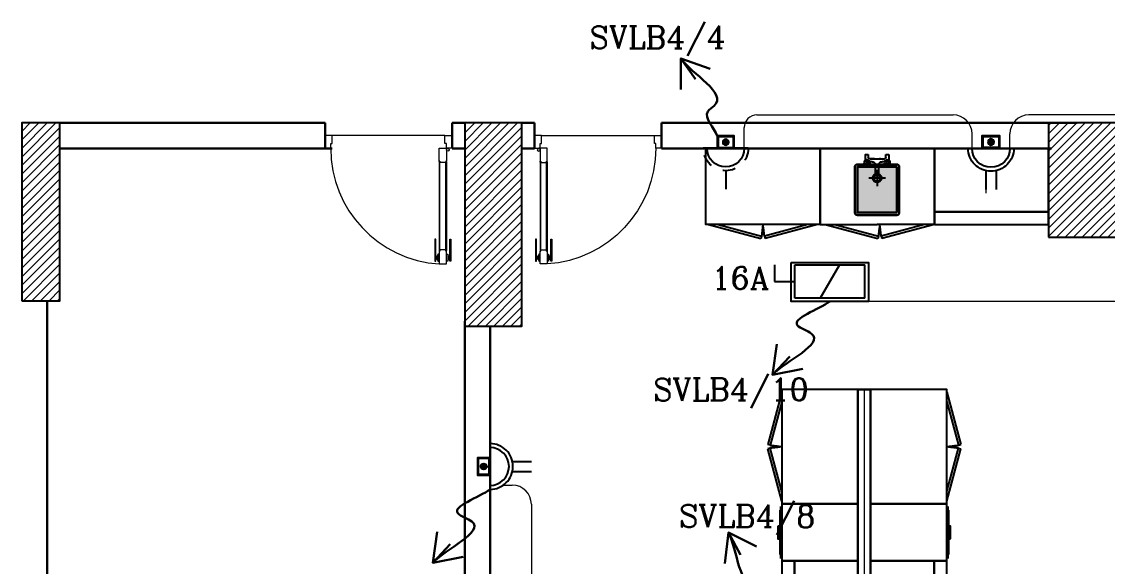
# Model space of a CAD drawing. Extents: x 1315 to 1416, y 473 to 837.
# Drawn here: x 1365.15 to 1373.7, y 584.71 to 589 of the extents above; entities that cross this region are included whole.
import ezdxf

# ---------------------------------------------------------------- set-up
doc = ezdxf.new("R2010")
doc.units = 0
doc.header["$MEASUREMENT"] = 0
doc.linetypes.add('ACAD_ISO02W100', pattern=[15, 12, -3])
doc.linetypes.add('DASHED', pattern=[19.05, 12.7, -6.35])
doc.layers.get('0').update_dxf_attribs({"color": 252, "linetype": 'CONTINUOUS', "lineweight": 30})
for name, color, linetype in [('-FUR', 252, 'CONTINUOUS'), ('E-SOCKETS', 6, 'CONTINUOUS'), ('SAN', 252, 'CONTINUOUS'), ('WIRING', 4, 'CONTINUOUS')]:
    doc.layers.add(name, color=color, linetype=linetype)
for name, color, linetype, lineweight in [('Column', 252, 'CONTINUOUS', 25), ('DOOR', 252, 'CONTINUOUS', 9), ('elev', 252, 'CONTINUOUS', 9), ('hatch', 252, 'CONTINUOUS', 9), ('Wall', 252, 'CONTINUOUS', 30), ('WIRRING', 3, 'CONTINUOUS', 5)]:
    doc.layers.add(name, color=color, linetype=linetype, lineweight=lineweight)
doc.styles.add('ARIAL', font='arial.ttf')
doc.styles.add('E80', font='romanc.shx')
doc.dimstyles.new('DIM-100-IN', dxfattribs={"dimtxt": 0.22, "dimasz": 0.1, "dimexe": 0.15, "dimexo": 0.15, "dimgap": 0, "dimtad": 0, "dimrnd": 0.05, "dimzin": 1, "dimdsep": 46, "dimtxsty": 'ARIAL', "dimblk": 'DOT', "dimcen": 0.2, "dimclrd": 256, "dimclre": 256, "dimclrt": 23, "dimadec": 0, "dimazin": 0, "dimtfac": 1, "dimtmove": 2, "dimatfit": 2, "dimldrblk": 'OPEN90', "dimfxl": 0.15, "dimfxlon": 1, "dimtolj": 1, "dimtzin": 0, "dimlwe": -1, "dimarcsym": 0})
pattern_1 = [(45, (1560.84348, 264.27996), (-0.0336759605, 0.0336759605), [])]

# ---------------------------------------------------------------- blocks, each defined once
blk = doc.blocks.new('d3')
at = {"layer": 'DOOR'}
for p, q in [((45.6622, -61.5054), (45.6622, -60.8055)), ((45.6672, -60.8055), (45.6672, -61.5054)), ((45.7138, -60.8055), (45.7138, -61.5054)), ((45.7188, -61.5054), (45.7188, -60.8055)), ((45.6738, -61.711), (46.5627, -61.711))]:
    blk.add_line(p, q, dxfattribs=at)
for points in [[(45.6343, -60.8945), (45.6263, -60.8945), (45.6263, -60.7222), (45.6343, -60.7222)], [(45.6672, -60.8), (45.6672, -60.8111), (45.7138, -60.8111), (45.7138, -60.8), (45.7183, -60.8), (45.7183, -60.7), (45.7183, -60.7), (45.6627, -60.7), (45.6627, -60.8)], [(45.7466, -60.8945), (45.7547, -60.8945), (45.7547, -60.7222), (45.7466, -60.7222)], [(45.6461, -60.74), (45.6396, -60.74), (45.6396, -60.7602), (45.6461, -60.7602)], [(45.7349, -60.74), (45.7414, -60.74), (45.7414, -60.7602), (45.7349, -60.7602)], [(45.6672, -61.511), (45.6672, -61.4999), (45.7138, -61.4999), (45.7138, -61.511), (45.7183, -61.511), (45.7183, -61.611), (45.7183, -61.611), (45.6627, -61.611), (45.6627, -61.511)], [(45.6183, -61.711), (45.6183, -61.611), (45.6627, -61.611), (45.6627, -61.6489), (45.6738, -61.6489), (45.6738, -61.711)], [(46.6183, -61.711), (46.6183, -61.611), (46.5737, -61.611), (46.5737, -61.6489), (46.5626, -61.6489), (46.5627, -61.711)]]:
    blk.add_lwpolyline(points, close=True, dxfattribs=at)
for points in [[(45.6627, -60.7778), (45.6516, -60.7778), (45.6516, -60.7222), (45.6627, -60.7222)], [(45.7183, -60.7778), (45.7294, -60.7778), (45.7294, -60.7222), (45.7183, -60.7222)], [(45.6516, -60.7674), (45.6461, -60.7674), (45.6461, -60.7329), (45.6516, -60.7329)], [(45.7294, -60.7674), (45.7349, -60.7674), (45.7349, -60.7329), (45.7294, -60.7329)]]:
    blk.add_lwpolyline(points, dxfattribs=at)
for points in [[(45.6343, -60.7403, -1), (45.6396, -60.7403), (45.6396, -60.7403), (45.6396, -60.7599), (45.6396, -60.7599, -1), (45.6343, -60.7599), (45.6343, -60.7599)], [(45.6672, -60.8105), (45.6672, -60.8105, -1), (45.6672, -60.8006)], [(45.7138, -60.8105), (45.7138, -60.8105, 1), (45.7138, -60.8006)], [(45.7466, -60.7403, 1), (45.7414, -60.7403), (45.7414, -60.7403), (45.7414, -60.7599), (45.7414, -60.7599, 1), (45.7466, -60.7599), (45.7466, -60.7599)], [(45.6672, -61.5005), (45.6672, -61.5005, 1), (45.6672, -61.5104)], [(45.7138, -61.5005), (45.7138, -61.5005, -1), (45.7138, -61.5104)]]:
    blk.add_lwpolyline(points, format="xyb", close=True, dxfattribs=at)
blk.add_circle((45.6516, -61.5999), 0.0111, dxfattribs=at)
blk.add_arc((45.6609, -61.611), 0.9128, 360, 86.39768, dxfattribs=at)
blk = doc.blocks.new('YY5Y5')
at = {"layer": 'SAN', "color": 1}
for p, q in [((434.16, 537.56), (433.7, 538.02)), ((433.83, 542.04), (433.83, 538.56)), ((435.73, 542.41), (434.2, 542.41)), ((435.58, 537.56), (436.04, 538.02)), ((435.73, 540.55), (435.73, 542.41)), ((436.72, 537.65), (438.25, 537.65)), ((446.18, 539.55), (436.73, 539.55)), ((443.04, 539.55), (446.16, 539.55)), ((444.65, 537.65), (446.18, 537.65)), ((447.32, 537.56), (446.86, 538.02)), ((447.16, 542.41), (447.16, 540.55)), ((448.69, 542.41), (447.16, 542.41)), ((448.74, 537.56), (449.2, 538.02)), ((449.07, 538.56), (449.07, 542.04)), ((434.16, 536.15), (433.7, 535.69)), ((435.58, 536.15), (436.04, 535.69)), ((440.5, 535.4), (440.5, 528.74)), ((442.4, 528.74), (442.4, 535.4)), ((447.32, 536.15), (446.86, 535.69)), ((448.74, 536.15), (449.2, 535.69)), ((440.87, 528.36), (442.03, 528.36))]:
    blk.add_line(p, q, dxfattribs=at)
at = {"layer": 'SAN', "color": 1, "linetype": 'Continuous'}
blk.add_line((439.23, 539.55), (439.86, 539.55), dxfattribs=at)
at = {"layer": 'SAN', "color": 2, "linetype": 'DASHED'}
for points in [[(441.45, 532.42), (441.45, 521.63)], [(436.06, 527.03), (446.84, 527.03)]]:
    blk.add_lwpolyline(points, dxfattribs=at)
at = {"layer": 'SAN', "color": 1}
for centre, radius in [((434.87, 536.85), 2), ((434.87, 536.85), 1), ((434.87, 536.85), 0.8), ((448.03, 536.85), 2), ((448.03, 536.85), 1), ((448.03, 536.85), 0.8)]:
    blk.add_circle(centre, radius, dxfattribs=at)
for centre, radius, start, end in [((434.2, 542.04), 0.375, 90, 180), ((436.73, 540.55), 1, 180, 270), ((438.25, 535.4), 2.25, 0, 90), ((444.65, 535.4), 2.25, 90, 180), ((446.16, 540.55), 1, 270, 0), ((448.69, 542.04), 0.375, 0, 90), ((441.45, 527.03), 2.86, 109.43194, 70.56806), ((441.45, 527.03), 2.08, 117.27647, 62.72353), ((440.87, 528.74), 0.375, 180, 270), ((442.03, 528.74), 0.375, 270, 360)]:
    blk.add_arc(centre, radius, start, end, dxfattribs=at)
blk = doc.blocks.new('fd')
at = {"layer": '-FUR'}
h = blk.add_hatch(color=254, dxfattribs=at)
h.paths.add_polyline_path([(1322.6636, 576.6994), (1322.3536, 576.6994), (1322.3536, 577.0594), (1322.6636, 577.0594)], flags=16)
edge = h.paths.add_edge_path()
edge.add_line((1322.6636, 576.6794), (1322.3536, 576.6794))
edge.add_arc((1322.3536, 576.6994), 0.02, 180, 270, ccw=False)
edge.add_line((1322.3336, 576.6994), (1322.3336, 577.0594))
edge.add_arc((1322.3536, 577.0594), 0.02, 90, 180, ccw=False)
edge.add_line((1322.3536, 577.0794), (1322.6636, 577.0794))
edge.add_arc((1322.6636, 577.0594), 0.02, 0, 90, ccw=False)
edge.add_line((1322.6836, 577.0594), (1322.6836, 576.6994))
edge.add_arc((1322.6636, 576.6994), 0.02, -90, 0, ccw=False)
blk.add_hatch(color=253, dxfattribs=at).paths.add_polyline_path([(1322.6636, 577.0594), (1322.6636, 576.6994), (1322.3536, 576.6994), (1322.3536, 577.0594)])
h = blk.add_hatch(color=251, dxfattribs=at)
h.paths.add_polyline_path([(1322.6337, 577.0294), (1322.6636, 577.0594), (1322.6636, 576.6994), (1322.6336, 576.7294)])
h.paths.add_polyline_path([(1322.6336, 576.7294), (1322.6636, 576.6994), (1322.3536, 576.6994), (1322.3836, 576.7294)])
h = blk.add_hatch(color=252, dxfattribs=at)
h.paths.add_polyline_path([(1322.3836, 577.0294), (1322.3536, 577.0594), (1322.6636, 577.0594), (1322.6337, 577.0294)])
h.paths.add_polyline_path([(1322.3836, 576.7294), (1322.3536, 576.6994), (1322.3536, 577.0594), (1322.3836, 577.0294)])
for p, q in [((1322.4784, 577.2056), (1322.0597, 577.2056)), ((1322.4784, 577.2056), (1322.9597, 577.2056)), ((1322.0597, 576.6056), (1322.5097, 576.6056)), ((1322.9597, 576.6056), (1322.5097, 576.6056))]:
    blk.add_line(p, q, dxfattribs=at)
at = {"layer": '-FUR', "linetype": 'ACAD_ISO02W100'}
for p, q in [((1322.0597, 577.2056), (1322.5097, 577.2056)), ((1322.9597, 577.2056), (1322.5097, 577.2056)), ((1322.0997, 576.6056), (1322.5133, 576.4948)), ((1322.177, 576.6056), (1322.5185, 576.5141)), ((1322.8824, 576.6056), (1322.541, 576.5141)), ((1322.9597, 576.6056), (1322.5462, 576.4948)), ((1322.5185, 576.5141), (1322.5133, 576.4948)), ((1322.541, 576.5141), (1322.5462, 576.4948))]:
    blk.add_line(p, q, dxfattribs=at)
for centre, start, end in [((1324.045, 576.3727), 171.26112, 174.70691), ((1321.0144, 576.3727), 5.29309, 8.73888)]:
    blk.add_arc(centre, 1.5331, start, end, dxfattribs=at)
for p, q in [((1322.0597, 577.2056), (1322.0597, 576.6056)), ((1322.9597, 577.2056), (1322.9597, 576.6056))]:
    blk.add_line(p, q)
blk.add_lwpolyline([(1322.6636, 576.6794), (1322.3536, 576.6794, -0.414214), (1322.3336, 576.6994), (1322.3336, 577.0594, -0.414214), (1322.3536, 577.0794), (1322.6636, 577.0794, -0.414214), (1322.6836, 577.0594), (1322.6836, 576.6994, -0.414214)], format="xyb", close=True)
blk.add_lwpolyline([(1322.6636, 576.6794), (1322.3536, 576.6794, -0.414214), (1322.3336, 576.6994), (1322.3336, 577.0594, -0.414214), (1322.3536, 577.0794), (1322.6636, 577.0794, -0.414214), (1322.6836, 577.0594), (1322.6836, 576.6994, -0.414214)], format="xyb", close=True)
blk.add_lwpolyline([(1322.6636, 576.6994), (1322.3536, 576.6994), (1322.3536, 577.0594), (1322.6636, 577.0594)], close=True)
at = {"extrusion": (0, 0, -1), "xscale": 0.0121000000000322, "yscale": 0.0121000000000322, "zscale": -0.0121}
blk.add_blockref('YY5Y5', (-1327.8502, 570.5947), dxfattribs=at)
blk = doc.blocks.new('juy')
blk.add_line((1322.9597, 577.2056), (1322.9597, 576.6056))
blk.add_blockref('fd', (0, 0))
blk = doc.blocks.new('5')
at = {"layer": '-FUR', "linetype": 'ACAD_ISO02W100'}
for p, q in [((41999.7885, -66320.4478), (42000.6885, -66320.4478)), ((41999.8085, -66321.0478), (42000.2221, -66321.1587)), ((41999.8858, -66321.0478), (42000.2273, -66321.1393)), ((42000.5913, -66321.0478), (42000.2498, -66321.1393)), ((42000.6685, -66321.0478), (42000.255, -66321.1587)), ((42000.2273, -66321.1393), (42000.2221, -66321.1587)), ((42000.2498, -66321.1393), (42000.255, -66321.1587))]:
    blk.add_line(p, q, dxfattribs=at)
at = {"layer": '-FUR'}
blk.add_lwpolyline([(41999.7885, -66320.4478), (42000.6885, -66320.4478), (42000.6885, -66321.0478), (41999.7885, -66321.0478)], close=True, dxfattribs=at)
at = {"layer": '-FUR', "linetype": 'ACAD_ISO02W100'}
for centre, start, end in [((42001.7538, -66321.2808), 171.26112, 174.70691), ((41998.7233, -66321.2808), 5.29309, 8.73888)]:
    blk.add_arc(centre, 1.5331, start, end, dxfattribs=at)
blk = doc.blocks.new('ba7es')
at = {"layer": '-FUR', "linetype": 'ACAD_ISO02W100'}
blk.add_line((1323.8895, 576.6578), (1322.9895, 576.6578), dxfattribs=at)
for p, q in [((1323.8895, 577.2578), (1322.9895, 577.2578)), ((1322.9895, 577.2578), (1322.9895, 576.6578)), ((1323.8895, 576.6578), (1323.8895, 577.2578)), ((1322.9895, 576.6578), (1322.9895, 576.7578)), ((1322.9895, 576.7578), (1323.8895, 576.7578))]:
    blk.add_line(p, q)
blk = doc.blocks.new('3')
at = {"layer": '-FUR', "linetype": 'ACAD_ISO02W100'}
blk.add_line((41990.0194, -66320.4802), (41990.4694, -66320.4802), dxfattribs=at)
at = {"layer": '-FUR'}
for p, q in [((41990.0394, -66321.0902), (41990.4494, -66321.0902)), ((41990.0694, -66321.0952), (41990.4194, -66321.0952))]:
    blk.add_line(p, q, dxfattribs=at)
blk.add_lwpolyline([(41990.0194, -66321.0802), (41990.4694, -66321.0802), (41990.4694, -66320.4802), (41990.0194, -66320.4802)], close=True, dxfattribs=at)
at = {"layer": '-FUR', "color": 1}
blk.add_lwpolyline([(41990.1944, -66321.1102), (41990.2944, -66321.1102), (41990.2944, -66321.1002), (41990.1944, -66321.1002)], close=True, dxfattribs=at)
blk = doc.blocks.new('LAB 2')
at = {"color": 251}
for p, q in [((994.5461, 451.9968), (994.6461, 451.9968)), ((994.5461, 451.9968), (994.5461, 447.3948)), ((994.6461, 447.3952), (994.6461, 451.9968))]:
    blk.add_line(p, q, dxfattribs=at)
at = {"layer": 'elev', "color": 251, "linetype": 'Continuous'}
for p, q in [((994.0361, 451.9968), (995.1561, 451.9968)), ((994.5961, 451.9968), (994.5961, 446.3787))]:
    blk.add_line(p, q, dxfattribs=at)
at = {"color": 251}
blk.add_blockref('juy', (-327.8115, -123.3088), dxfattribs=at)
at = {"color": 251, "xscale": -1}
blk.add_blockref('ba7es', (2319.0377, -123.361), dxfattribs=at)
for p, rotation in [((417.2883, -873.2427), 270), ((1571.9039, 1773.6363), 90)]:
    blk.add_blockref('ba7es', p, dxfattribs=dict(at, rotation=rotation))
at = {"layer": 'Wall', "color": 251, "lineweight": 20}
blk.add_blockref('5', (-41006.4403, 66774.3446), dxfattribs=at)
at = {"layer": 'Wall', "color": 251, "lineweight": 20, "xscale": -1}
for p, rotation in [((67314.9939, -41548.6917), 270), ((-65325.8018, 42451.7853), 90)]:
    blk.add_blockref('5', p, dxfattribs=dict(at, rotation=rotation))
at = {"layer": 'Wall', "color": 251, "lineweight": 20}
for p, rotation in [((67315.0263, 42441.1162), 270), ((-65325.8341, -41539.3726), 90)]:
    blk.add_blockref('3', p, dxfattribs=dict(at, rotation=rotation))
blk = doc.blocks.new('DOPLEX SOCKET WP')
at = {"layer": 'E-SOCKETS'}
blk.add_hatch(color=2, dxfattribs=at).paths.add_polyline_path([(48.2533, -124.2906, -1), (48.301, -124.2906, -1)])
at = {"layer": 'E-SOCKETS', "color": 2}
for p, q in [((48.2373, -124.0647), (48.2373, -123.9156)), ((48.3173, -124.0647), (48.3173, -123.9156)), ((48.0968, -124.2406), (48.4575, -124.2406)), ((48.1027, -124.2406), (48.4515, -124.2406))]:
    blk.add_line(p, q, dxfattribs=at)
for points in [[(48.3454, -124.2406), (48.2089, -124.2406), (48.2089, -124.3406), (48.3454, -124.3406)], [(48.3388, -124.2471), (48.2154, -124.2471), (48.2154, -124.3341), (48.3388, -124.3341)]]:
    blk.add_lwpolyline(points, close=True, dxfattribs=at)
blk.add_circle((48.2771, -124.2906), 0.0239, dxfattribs=at)
at = {"layer": 'E-SOCKETS', "color": 7, "linetype": 'DASHED'}
blk.add_arc((48.2771, -124.2406), 0.1804, 0, 180, dxfattribs=at)
at = {"layer": 'E-SOCKETS', "color": 2}
blk.add_arc((48.2771, -124.2406), 0.1491, 0, 180, dxfattribs=at)
blk = doc.blocks.new('_Dot')
at = {"color": 0, "linetype": 'ByBlock', "lineweight": -2}
blk.add_line((-0.5, 0), (-1, 0), dxfattribs=at)
at = {"color": 0, "linetype": 'ByBlock', "const_width": 0.5}
blk.add_lwpolyline([(-0.25, 0, 1), (0.25, 0, 1)], format="xyb", close=True, dxfattribs=at)
blk = doc.blocks.new('220v wp')
at = {"layer": 'E-SOCKETS'}
blk.add_hatch(color=2, dxfattribs=at).paths.add_polyline_path([(384917, 119867, 1), (384851, 119867, 1)])
at = {"layer": 'E-SOCKETS', "color": 2}
for p, q in [((384884, 120186), (384884, 120393)), ((385134, 119936), (384634, 119936)), ((385126, 119936), (384642, 119936))]:
    blk.add_line(p, q, dxfattribs=at)
for points in [[(384789, 119936), (384978, 119936), (384978, 119798), (384789, 119798)], [(384798, 119927), (384969, 119927), (384969, 119807), (384798, 119807)]]:
    blk.add_lwpolyline(points, close=True, dxfattribs=at)
blk.add_circle((384884, 119867), 33.1, dxfattribs=at)
at = {"layer": 'E-SOCKETS', "color": 7, "linetype": 'DASHED'}
blk.add_arc((384884, 119936), 250, 0, 180, dxfattribs=at)
at = {"layer": 'E-SOCKETS', "color": 2}
blk.add_arc((384884, 119936), 207, 0, 180, dxfattribs=at)
blk = doc.blocks.new('LOAD BREAK SWITCH IP')
at = {"layer": 'E-SOCKETS', "color": 6}
for p, q in [((1958.3192, -128.1367), (1958.3192, -128.2674)), ((1958.4787, -128.1367), (1959.0313, -128.1367)), ((1958.4787, -128.3981), (1958.4787, -128.1367)), ((1959.0313, -128.3981), (1959.0313, -128.1367)), ((1958.3192, -128.2674), (1958.4787, -128.2674)), ((1959.0313, -128.3981), (1958.4787, -128.3981))]:
    blk.add_line(p, q, dxfattribs=at)
at = {"layer": 'E-SOCKETS', "color": 3}
blk.add_line((1958.8305, -128.1367), (1958.6795, -128.3981), dxfattribs=at)
at = {"layer": 'E-SOCKETS', "color": 7}
blk.add_lwpolyline([(1958.4509, -128.118), (1959.0586, -128.118), (1959.0586, -128.4243), (1958.4509, -128.4243)], close=True, dxfattribs=at)

msp = doc.modelspace()

# ---------------------------------------------------------------- hatches: boundary and pattern name
at = {"layer": 'hatch'}
h = msp.add_hatch(dxfattribs=at)
h.set_pattern_fill('ANSI31', color=256, scale=0.015, style=0)
h.set_pattern_definition(pattern_1)
h.paths.add_polyline_path([(1365.1463, 586.802), (1365.4463, 586.802), (1365.4463, 588.202), (1365.1463, 588.202)])
h = msp.add_hatch(dxfattribs=at)
h.set_pattern_fill('ANSI31', color=256, scale=0.015, style=0)
h.set_pattern_definition(pattern_1)
h.paths.add_polyline_path([(1368.6363, 586.602), (1369.0863, 586.602), (1369.0863, 588.202), (1368.6363, 588.202)])
h = msp.add_hatch(dxfattribs=at)
h.set_pattern_fill('ANSI31', color=256, scale=0.015, style=0)
h.set_pattern_definition([(45, (1600.66848, 265.07996), (-0.0336759605, 0.0336759605), [])])
h.paths.add_polyline_path([(1373.2363, 587.302), (1374.1363, 587.302), (1374.1363, 588.202), (1373.2363, 588.202)])

# ---------------------------------------------------------------- linework, layer by layer
at = {"layer": 'Column'}
for points in [[(1365.1463, 586.802), (1365.4463, 586.802), (1365.4463, 588.202), (1365.1463, 588.202)], [(1368.6363, 586.602), (1369.0863, 586.602), (1369.0863, 588.202), (1368.6363, 588.202)], [(1373.2363, 587.302), (1374.1363, 587.302), (1374.1363, 588.202), (1373.2363, 588.202)]]:
    msp.add_lwpolyline(points, close=True, dxfattribs=at)
at = {"layer": 'Wall', "linetype": 'Continuous'}
for p, q in [((1367.5363, 588.202), (1365.4463, 588.202)), ((1367.5363, 588.002), (1367.5363, 588.202)), ((1367.5363, 588.002), (1367.5363, 588.202)), ((1368.6363, 588.202), (1368.5363, 588.202)), ((1368.5363, 588.002), (1368.5363, 588.202)), ((1369.1863, 588.202), (1369.0863, 588.202)), ((1369.1863, 588.202), (1369.0863, 588.202)), ((1369.1863, 588.002), (1369.1863, 588.202)), ((1373.4613, 588.202), (1370.1863, 588.202)), ((1370.1863, 588.002), (1370.1863, 588.202)), ((1365.4463, 588.002), (1367.5919, 588.002)), ((1368.5363, 588.002), (1368.6363, 588.002)), ((1369.1863, 588.002), (1369.0863, 588.002)), ((1373.258, 588.002), (1370.1863, 588.002)), ((1365.3463, 586.802), (1365.3463, 579.902))]:
    msp.add_line(p, q, dxfattribs=at)
at = {"layer": 'Wall', "linetype": 'Continuous', "elevation": -0.1}
for points in [[(1368.6363, 586.6415), (1368.6363, 579.902)], [(1368.8363, 586.602), (1368.8363, 579.902)]]:
    msp.add_lwpolyline(points, dxfattribs=at)
at = {"layer": 'WIRRING', "color": 3}
for p, q in [((1370.9388, 588.2655), (1372.4834, 588.2655)), ((1374.4669, 588.2655), (1373.0816, 588.2655)), ((1370.8388, 588.002), (1370.8388, 588.1655)), ((1372.6334, 588.002), (1372.6334, 588.1155)), ((1372.9316, 588.002), (1372.9316, 588.1155)), ((1375.4981, 586.796), (1371.8163, 586.796)), ((1368.9407, 585.3494), (1369.0113, 585.3494)), ((1369.1613, 585.1994), (1369.1613, 578.3095))]:
    msp.add_line(p, q, dxfattribs=at)
at = {"layer": 'WIRRING'}
msp.add_line((1372.7427, 587.6771), (1372.7427, 587.6487), dxfattribs=at)
at = {"layer": 'WIRRING', "color": 3}
for centre, radius, start, end in [((1370.9388, 588.1655), 0.1, 90, 180), ((1372.4834, 588.1155), 0.15, 0, 90), ((1373.0816, 588.1155), 0.15, 90, 180), ((1369.0113, 585.1994), 0.15, 0, 90)]:
    msp.add_arc(centre, radius, start, end, dxfattribs=at)

# ---------------------------------------------------------------- block references
at = {"linetype": 'Continuous', "rotation": 180}
msp.add_blockref('d3', (1414.1546, 526.3911), dxfattribs=at)
at = {"linetype": 'Continuous', "xscale": -1, "rotation": 180}
msp.add_blockref('d3', (1323.568, 526.3911), dxfattribs=at)
at = {"color": 3}
msp.add_blockref('LAB 2', (377.1881, 134.1052), dxfattribs=at)
at = {"layer": 'E-SOCKETS', "xscale": -0.0007069318784261, "yscale": 0.0007069318781987, "zscale": 0.0007069318782705, "rotation": 180}
msp.add_blockref('220v wp', (1098.606, 672.7888), dxfattribs=at)
at = {"layer": 'WIRRING', "linetype": 'Continuous', "xscale": -1, "rotation": 180}
msp.add_blockref('DOPLEX SOCKET WP', (1324.5054, 463.7614), dxfattribs=at)
at = {"layer": 'WIRRING', "linetype": 'Continuous'}
msp.add_blockref('LOAD BREAK SWITCH IP', (-587.2423, 715.2203), dxfattribs=at)
at = {"layer": 'WIRRING', "linetype": 'Continuous', "rotation": 270}
msp.add_blockref('DOPLEX SOCKET WP', (1493.0769, 633.7736), dxfattribs=at)

# ---------------------------------------------------------------- texts
at = {"layer": 'WIRING', "color": 7, "extrusion": (5.9614e-05, -0.021173, 0.999776), "style": 'E80'}
for s, p in [('SVLB4/4', (1371.2726, 584.7971, -12.385)), ('16A', (1372.2271, 582.9004, -12.3448)), ('SVLB4/10', (1371.7662, 582.023, -12.3262))]:
    msp.add_text(s, height=0.1764, dxfattribs=at).set_placement(p)
at = {"layer": 'WIRING', "color": 7, "extrusion": (-5.9614e-05, -0.021173, 0.999776), "style": 'E80'}
msp.add_text('SVLB4/8', height=0.1764, rotation=360, dxfattribs=at).set_placement((1368.6725, 588.7432, -12.4685))

# ---------------------------------------------------------------- leaders
at = {"layer": 'WIRRING', "color": 6, "linetype": 'ByBlock', "path_type": 1}
for points in [[(1370.3395, 588.7102), (1370.6024, 588.3371), (1370.5528, 588.2921), (1370.6258, 588.1)], [(1371.0605, 586.2184), (1371.3689, 586.5424), (1371.2581, 586.6077), (1371.5124, 586.796)], [(1368.3844, 584.7386), (1368.6928, 585.0626), (1368.582, 585.1278), (1368.8363, 585.3161)], [(1370.7146, 584.9756), (1370.9322, 584.5744), (1370.9944, 584.5988), (1371.1342, 584.4481)]]:
    msp.add_leader(points, dimstyle='DIM-100-IN', override={"dimasz": 0.2, "dimgap": 0.1, "dimtad": 0, "dimfxl": 1.25, "dimfxlon": 1}, dxfattribs=at)

doc.saveas('drawing.dxf')
